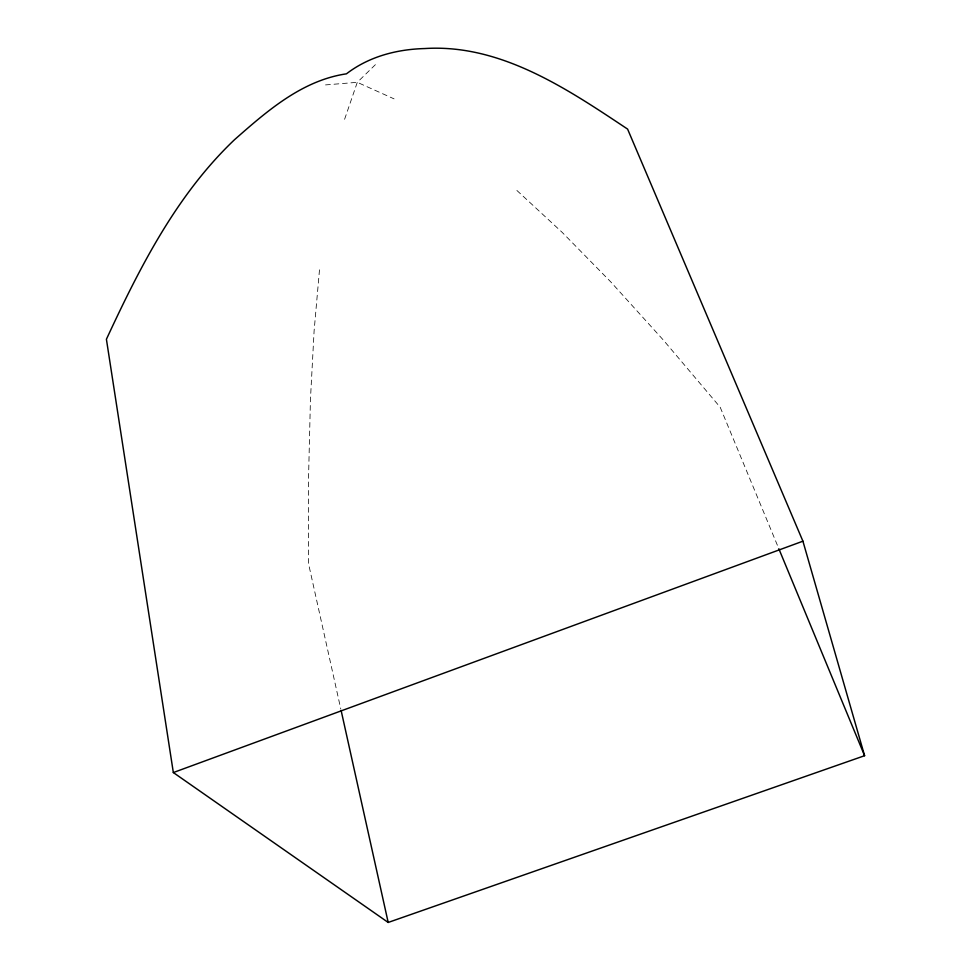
<?xml version="1.0" encoding="UTF-8"?>
<svg xmlns="http://www.w3.org/2000/svg" width="971" height="971" viewBox="0 0 971 971"><rect width="100%" height="100%" fill="white"/><g stroke="black" fill="none" stroke-linecap="round" stroke-linejoin="round"><path stroke-width="0.73" stroke-dasharray="4.86 3.64" d="M319.495 269.817L314.106 330.905L310.441 399.53L308.572 476.797L308.511 563.581L340.785 708.964M344.596 119.287L357.292 82.317L376.275 63.807M325.528 84.914L357.292 82.317L394.068 98.872M516.9 190.474L562.136 232.324L610.65 281.772L663.12 339.801L720.203 407.25L778.257 547.341"/><path stroke-width="1.46" d="M173.336 772.552L802.92 541.187L627.594 129.094C567.282 88.944 500.635 43.731 424.752 48.55C396.751 49.29 368.907 56.561 346.441 73.832C302.042 80.399 267.037 111.058 234.557 139.666C176.479 194.88 139.751 267.486 106.409 339.255L173.336 772.552L388.194 922.45L864.591 755.705L802.92 541.187M778.827 548.724L864.591 755.705M341.112 710.432L388.194 922.45"/></g></svg>
